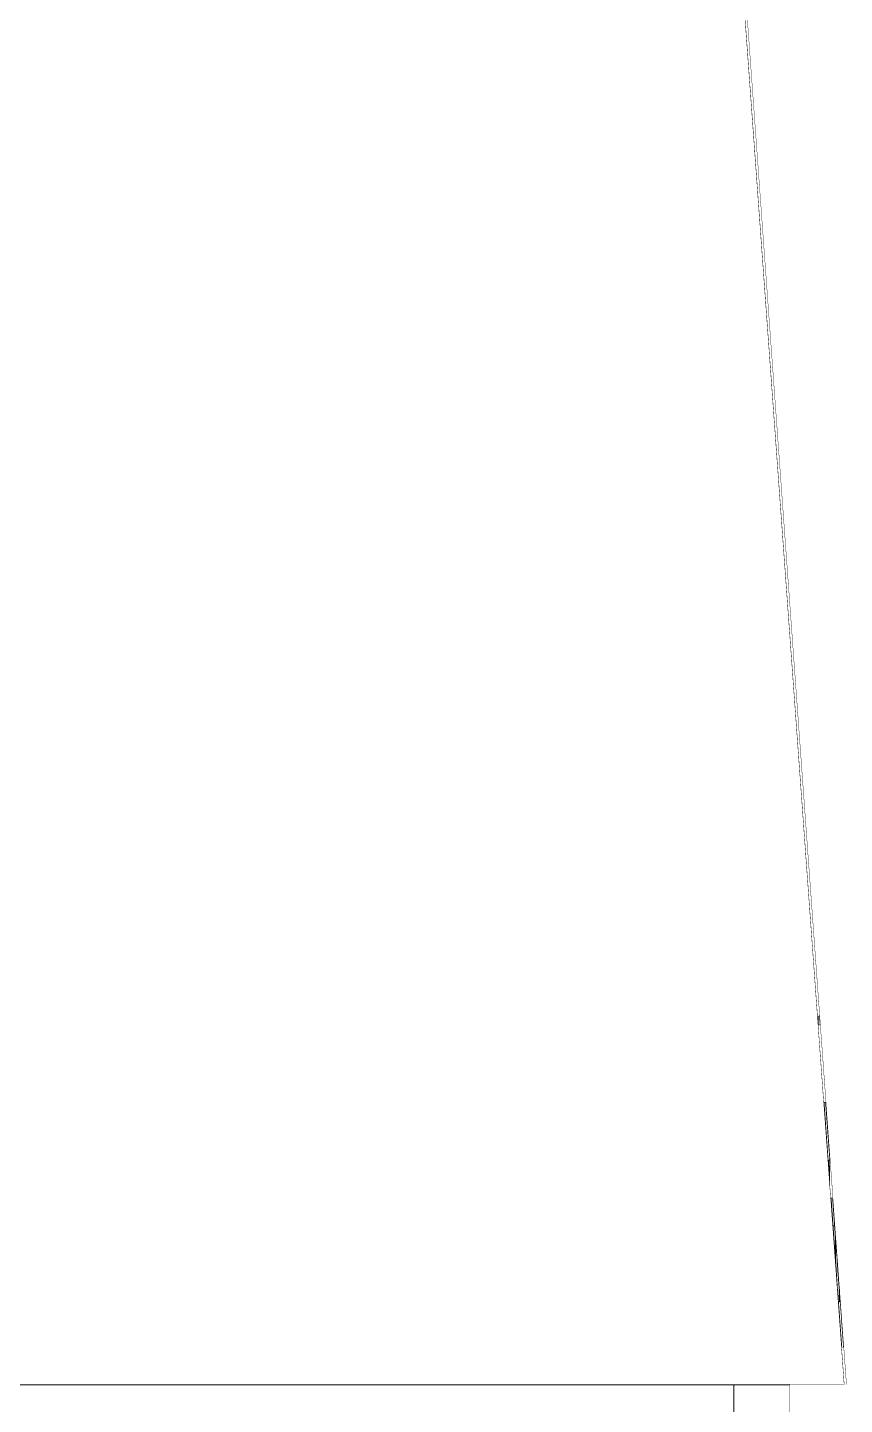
# Model space of a CAD drawing. Header units: millimetres. Extents: x -48147 to 1414029, y -496296 to 18123.
# Drawn here: x 1388201 to 1388638, y -490086 to -489351 of the extents above; entities that cross this region are included whole.
import ezdxf

# ---------------------------------------------------------------- set-up
doc = ezdxf.new("R2010")
doc.units = ezdxf.units.MM
doc.header["$MEASUREMENT"] = 0
doc.linetypes.add('Wipeout_Contour', pattern=[1000, 0, -1000])
for name, color, linetype in [('New_A-25-M_Wall_Int', 7, 'Continuous'), ('New_A-35-M_FFE_Fixed', 7, 'Continuous'), ('S-280-M_STRUCT_FRAME.IFC Import', 7, 'Continuous')]:
    doc.layers.add(name, color=color, linetype=linetype)
doc.layers.add('New_A-35-M_FFE_Fixed_Pen_No__1', color=7, linetype='Continuous', lineweight=13)

# ---------------------------------------------------------------- blocks, each defined once
blk = doc.blocks.new('Section Elem_178_2', base_point=(1372879, -490836.73))
at = {"color": 254, "linetype": 'Wipeout_Contour', "lineweight": 0, "ltscale": 4417597.945423359}
blk.add_wipeout([(1388628.84, -489955.73), (1388629.84, -489969.51), (1388629.84, -489955.73)], dxfattribs=at).dxf.layer = 'New_A-35-M_FFE_Fixed'
at = {"color": 254, "linetype": 'Wipeout_Contour', "lineweight": 0, "ltscale": 5890099.833406749}
blk.add_wipeout([(1388627.59, -489924.74), (1388626.59, -489924.74), (1388628.84, -489955.73), (1388629.84, -489955.73)], dxfattribs=at).dxf.layer = 'New_A-35-M_FFE_Fixed'
at = {"color": 254, "linetype": 'Wipeout_Contour', "lineweight": 0, "ltscale": 75060639.95778783}
blk.add_wipeout([(1387810.55, -489616.73), (1387810.55, -489894.23), (1387818.05, -489886.73), (1388183.05, -489886.73), (1388190.55, -489894.23), (1388190.55, -490075.73), (1388637.55, -490075.73), (1388517.17, -488416.73), (1387810.55, -488416.73), (1387810.55, -489556.73), (1387817.55, -489556.73), (1387817.55, -489566.73), (1387824.55, -489566.73), (1387824.55, -489571.73), (1387860.55, -489571.73), (1387860.55, -489574.73), (1387871.55, -489574.73), (1387871.55, -489551.73), (1387884.55, -489551.73), (1387884.55, -489574.73), (1387973.98, -489574.73), (1387982.25, -489575.33), (1387990.76, -489577.22), (1387998.92, -489580.33), (1388006.53, -489584.58), (1388013.46, -489589.89), (1388019.23, -489595.83), (1388027.22, -489605.36), (1388027.61, -489605.04), (1388039.18, -489618.83), (1388037.94, -489619.86), (1388020.02, -489634.89), (1388008.45, -489621.11), (1388008.84, -489620.78), (1388001.4, -489611.93), (1387997.46, -489607.86), (1387993.31, -489604.68), (1387988.75, -489602.13), (1387983.86, -489600.28), (1387978.76, -489599.14), (1387973.11, -489598.73), (1387884.55, -489598.73), (1387884.55, -489621.73), (1387871.55, -489621.73), (1387871.55, -489598.73), (1387860.55, -489598.73), (1387860.55, -489601.73), (1387824.55, -489601.73), (1387824.55, -489606.73), (1387817.55, -489606.73), (1387817.55, -489616.73)], dxfattribs=at).dxf.layer = 'New_A-35-M_FFE_Fixed'
at = {"color": 254, "linetype": 'Wipeout_Contour', "lineweight": 0, "ltscale": 5889178.11380172}
blk.add_wipeout([(1388638.55, -490075.73), (1388738.55, -490075.73), (1388618.17, -488416.73), (1388518.17, -488416.73)], dxfattribs=at).dxf.layer = 'New_A-35-M_FFE_Fixed'
at = {"layer": 'New_A-35-M_FFE_Fixed_Pen_No__1', "linetype": 'Continuous'}
for p, q in [((1388627.59, -489924.74), (1388626.59, -489924.74)), ((1388628.84, -489955.73), (1388629.84, -489955.73)), ((1388629.84, -489955.73), (1388629.84, -489969.51))]:
    blk.add_line(p, q, dxfattribs=at)
at = {"color": 254, "linetype": 'Wipeout_Contour', "lineweight": 0, "ltscale": 5890005.081773328}
blk.add_wipeout([(1388624.23, -489878.45), (1388623.27, -489878.93), (1388623.63, -489883.92), (1388624.59, -489883.43)], dxfattribs=at).dxf.layer = 'New_A-35-M_FFE_Fixed'
at = {"color": 254, "linetype": 'Wipeout_Contour', "lineweight": 0, "ltscale": 5890168.829242376}
blk.add_wipeout([(1388630.29, -489975.73), (1388631.38, -489990.73), (1388632.38, -489990.73), (1388631.29, -489975.73)], dxfattribs=at).dxf.layer = 'New_A-35-M_FFE_Fixed'
at = {"color": 254, "linetype": 'Wipeout_Contour', "lineweight": 0, "ltscale": 4417649.854948075}
blk.add_wipeout([(1388633.29, -490003.23), (1388632.84, -489997.08), (1388632.84, -490003.23)], dxfattribs=at).dxf.layer = 'New_A-35-M_FFE_Fixed'
at = {"color": 254, "linetype": 'Wipeout_Contour', "lineweight": 0, "ltscale": 8835386.523610555}
blk.add_wipeout([(1388634.1, -490028.23), (1388636.1, -490055.73), (1388637.1, -490055.73), (1388635.33, -490031.36), (1388634.84, -490031.36), (1388634.84, -490028.23)], dxfattribs=at).dxf.layer = 'New_A-35-M_FFE_Fixed'
at = {"color": 254, "linetype": 'Wipeout_Contour', "lineweight": 0, "ltscale": 5890633.644268814}
blk.add_wipeout([(1388578.55, -490802.73), (1388608.55, -490802.73), (1388608.55, -490075.73), (1388578.55, -490075.73)], dxfattribs=at).dxf.layer = 'New_A-35-M_FFE_Fixed'
at = {"layer": 'New_A-35-M_FFE_Fixed_Pen_No__1', "linetype": 'Continuous'}
for p, q in [((1388623.27, -489878.93), (1388624.23, -489878.45)), ((1388624.59, -489883.43), (1388623.63, -489883.92)), ((1388631.29, -489975.73), (1388630.29, -489975.73)), ((1388636.1, -490055.73), (1388637.1, -490055.73)), ((1388190.55, -490075.73), (1388637.55, -490075.73)), ((1388578.55, -490125.73), (1388578.55, -490075.73)), ((1388608.55, -490802.73), (1388608.55, -490075.73))]:
    blk.add_line(p, q, dxfattribs=at)
at = {"color": 254, "linetype": 'Wipeout_Contour', "lineweight": 0, "ltscale": 7362734.510889496}
blk.add_wipeout([(1388631.38, -489990.73), (1388631.91, -489998.05), (1388632.84, -489998.05), (1388632.84, -489997.08), (1388632.38, -489990.73)], dxfattribs=at).dxf.layer = 'New_A-35-M_FFE_Fixed'
at = {"color": 254, "linetype": 'Wipeout_Contour', "lineweight": 0, "ltscale": 5890205.005966244}
blk.add_wipeout([(1388633.29, -490003.23), (1388632.84, -490003.23), (1388632.84, -490006.89), (1388633.55, -490006.89)], dxfattribs=at).dxf.layer = 'New_A-35-M_FFE_Fixed'
at = {"layer": 'New_A-35-M_FFE_Fixed_Pen_No__1', "linetype": 'Continuous'}
blk.add_line((1388632.38, -489990.73), (1388631.38, -489990.73), dxfattribs=at)
at = {"color": 254, "linetype": 'Wipeout_Contour', "lineweight": 0, "ltscale": 7362767.636587108}
blk.add_wipeout([(1388633.55, -490006.89), (1388632.84, -490006.89), (1388632.84, -490010.86), (1388633.19, -490015.73), (1388634.19, -490015.73)], dxfattribs=at).dxf.layer = 'New_A-35-M_FFE_Fixed'
at = {"color": 254, "linetype": 'Wipeout_Contour', "lineweight": 0, "ltscale": 4417648.422237821}
blk.add_wipeout([(1388631.91, -489998.05), (1388632.84, -490010.86), (1388632.84, -489998.05)], dxfattribs=at).dxf.layer = 'New_A-35-M_FFE_Fixed'
at = {"color": 254, "linetype": 'Wipeout_Contour', "lineweight": 0, "ltscale": 5890228.074581929}
blk.add_wipeout([(1388633.19, -490015.73), (1388633.83, -490024.57), (1388634.83, -490024.57), (1388634.19, -490015.73)], dxfattribs=at).dxf.layer = 'New_A-35-M_FFE_Fixed'
at = {"layer": 'New_A-35-M_FFE_Fixed_Pen_No__1', "linetype": 'Continuous'}
for p, q in [((1388632.84, -489997.08), (1388632.84, -489998.05)), ((1388632.84, -489998.05), (1388632.84, -490010.86)), ((1388633.29, -490003.23), (1388632.84, -490003.23))]:
    blk.add_line(p, q, dxfattribs=at)
at = {"color": 254, "linetype": 'Wipeout_Contour', "lineweight": 0, "ltscale": 7362796.274877971}
blk.add_wipeout([(1388633.83, -490024.57), (1388634.1, -490028.23), (1388634.84, -490028.23), (1388634.84, -490024.64), (1388634.83, -490024.57)], dxfattribs=at).dxf.layer = 'New_A-35-M_FFE_Fixed'
at = {"color": 254, "linetype": 'Wipeout_Contour', "lineweight": 0, "ltscale": 4417680.082863967}
blk.add_wipeout([(1388634.84, -490026.78), (1388634.99, -490026.78), (1388634.84, -490024.64)], dxfattribs=at).dxf.layer = 'New_A-35-M_FFE_Fixed'
at = {"color": 254, "linetype": 'Wipeout_Contour', "lineweight": 0, "ltscale": 5890244.307907104}
blk.add_wipeout([(1388634.99, -490026.78), (1388634.84, -490026.78), (1388634.84, -490031.36), (1388635.33, -490031.36)], dxfattribs=at).dxf.layer = 'New_A-35-M_FFE_Fixed'
at = {"layer": 'New_A-35-M_FFE_Fixed_Pen_No__1', "linetype": 'Continuous'}
for p, q in [((1388637.55, -490075.73), (1388517.17, -488416.73)), ((1388638.55, -490075.73), (1388518.17, -488416.73)), ((1388634.84, -490024.64), (1388634.84, -490026.78)), ((1388634.84, -490026.78), (1388634.84, -490031.36)), ((1388634.84, -490028.23), (1388634.1, -490028.23)), ((1388635.33, -490031.36), (1388634.84, -490031.36))]:
    blk.add_line(p, q, dxfattribs=at)
blk = doc.blocks.new('Section Elem_188_2', base_point=(1372879, -490836.73))
at = {"color": 254, "linetype": 'Wipeout_Contour', "lineweight": 0, "ltscale": 5889469.706213777}
blk.add_wipeout([(1388575.17, -489216.03), (1388623.27, -489878.93), (1388624.23, -489878.45), (1388576.16, -489215.96)], dxfattribs=at).dxf.layer = 'New_A-25-M_Wall_Int'
at = {"color": 254, "linetype": 'Wipeout_Contour', "lineweight": 0, "ltscale": 17671100.17972761}
blk.add_wipeout([(1388608.55, -490075.73), (1388608.55, -490660.21), (1390386.38, -489566.23), (1388870.96, -488633.73), (1388638.93, -488633.73), (1388652.18, -488816.37), (1388647.2, -488816.73), (1388738.55, -490075.73), (1388638.55, -490075.73), (1388637.1, -490055.73), (1388636.1, -490055.73), (1388637.55, -490075.73)], dxfattribs=at).dxf.layer = 'New_A-25-M_Wall_Int'
at = {"color": 254, "linetype": 'Wipeout_Contour', "lineweight": 0, "ltscale": 5890042.036083475}
blk.add_wipeout([(1388623.63, -489883.92), (1388626.59, -489924.74), (1388627.59, -489924.74), (1388624.59, -489883.43)], dxfattribs=at).dxf.layer = 'New_A-25-M_Wall_Int'
at = {"color": 254, "linetype": 'Wipeout_Contour', "lineweight": 0, "ltscale": 5890147.155993732}
blk.add_wipeout([(1388629.84, -489955.73), (1388629.84, -489969.52), (1388630.29, -489975.73), (1388631.29, -489975.73)], dxfattribs=at).dxf.layer = 'New_A-25-M_Wall_Int'
blk = doc.blocks.new('Section Elem_451_2', base_point=(1372879, -490836.73))
at = {"color": 254, "linetype": 'Wipeout_Contour', "lineweight": 0, "ltscale": 17680859.04734343}
blk.add_wipeout([(1388609.55, -490805.73), (1388598.55, -490805.73), (1388598.55, -490821.23), (1388606.05, -490835.73), (1388606.05, -490836.73), (1388703.3, -490836.73), (1391922.91, -488855.57), (1391922.91, -488633.73), (1391901.79, -488633.73), (1388608.55, -490660.21), (1388608.55, -490802.73), (1388609.55, -490802.73)], dxfattribs=at).dxf.layer = 'S-280-M_STRUCT_FRAME.IFC Import'

msp = doc.modelspace()

# ---------------------------------------------------------------- block references
at = {"layer": 'New_A-35-M_FFE_Fixed'}
msp.add_blockref('Section Elem_178_2', (1372879, -490836.73), dxfattribs=at)

# ---------------------------------------------------------------- next in the draw order: block references
at = {"layer": 'New_A-25-M_Wall_Int'}
msp.add_blockref('Section Elem_188_2', (1372879, -490836.73), dxfattribs=at)

# ---------------------------------------------------------------- next in the draw order: block references
at = {"layer": 'S-280-M_STRUCT_FRAME.IFC Import'}
msp.add_blockref('Section Elem_451_2', (1372879, -490836.73), dxfattribs=at)

doc.saveas('drawing.dxf')
